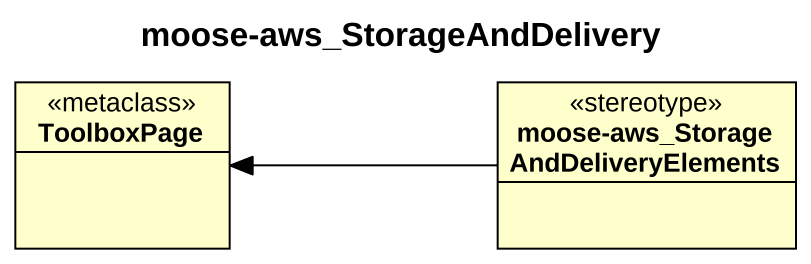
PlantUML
@startuml
title moose-aws_StorageAndDelivery
hide circle
hide empty members
class ToolboxPage <<metaclass>>
class "moose-aws_StorageAndDeliveryElements" as moose_aws <<stereotype>>
moose_aws -left-> ToolboxPage
@enduml
